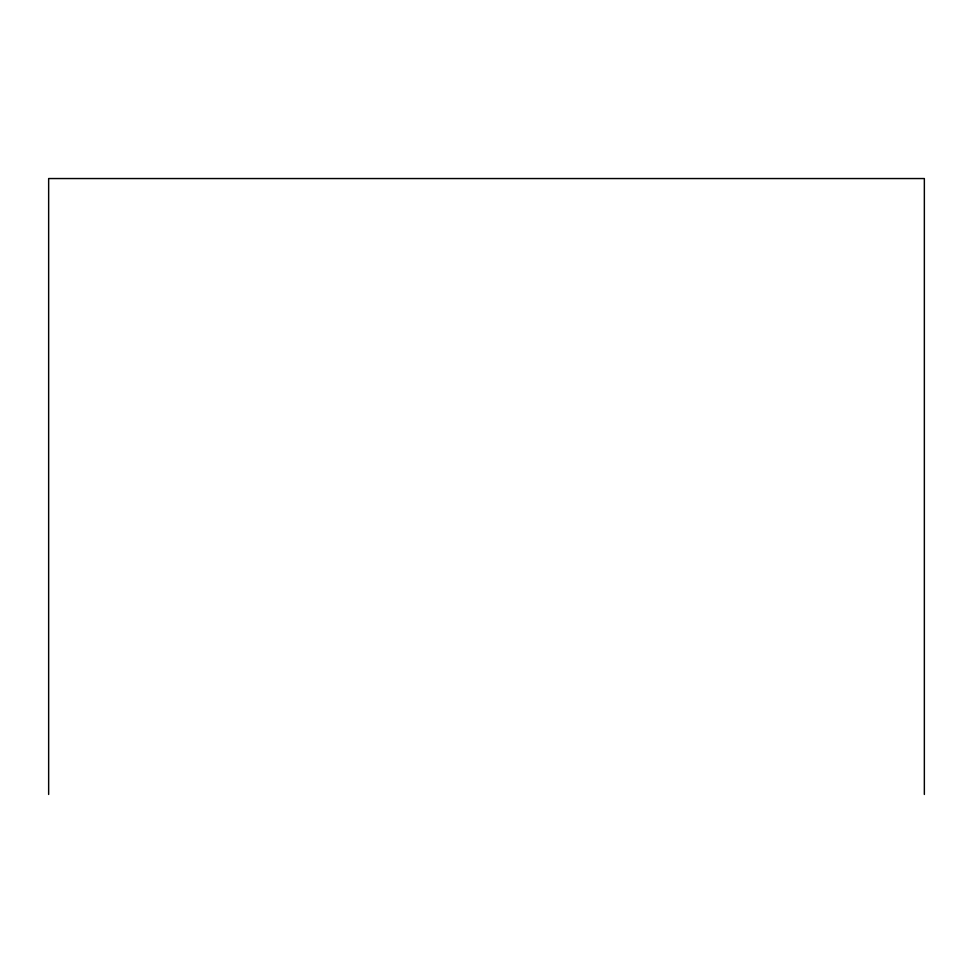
<?xml version="1.0" encoding="UTF-8"?>
<svg xmlns="http://www.w3.org/2000/svg" width="973" height="973" viewBox="0 0 973 973"><rect width="100%" height="100%" fill="white"/><g stroke="black" fill="none" stroke-linecap="round" stroke-linejoin="round"><path stroke-width="1.46" d="M924.35 794.455L924.35 178.546L48.65 178.546L48.65 794.455"/></g></svg>
